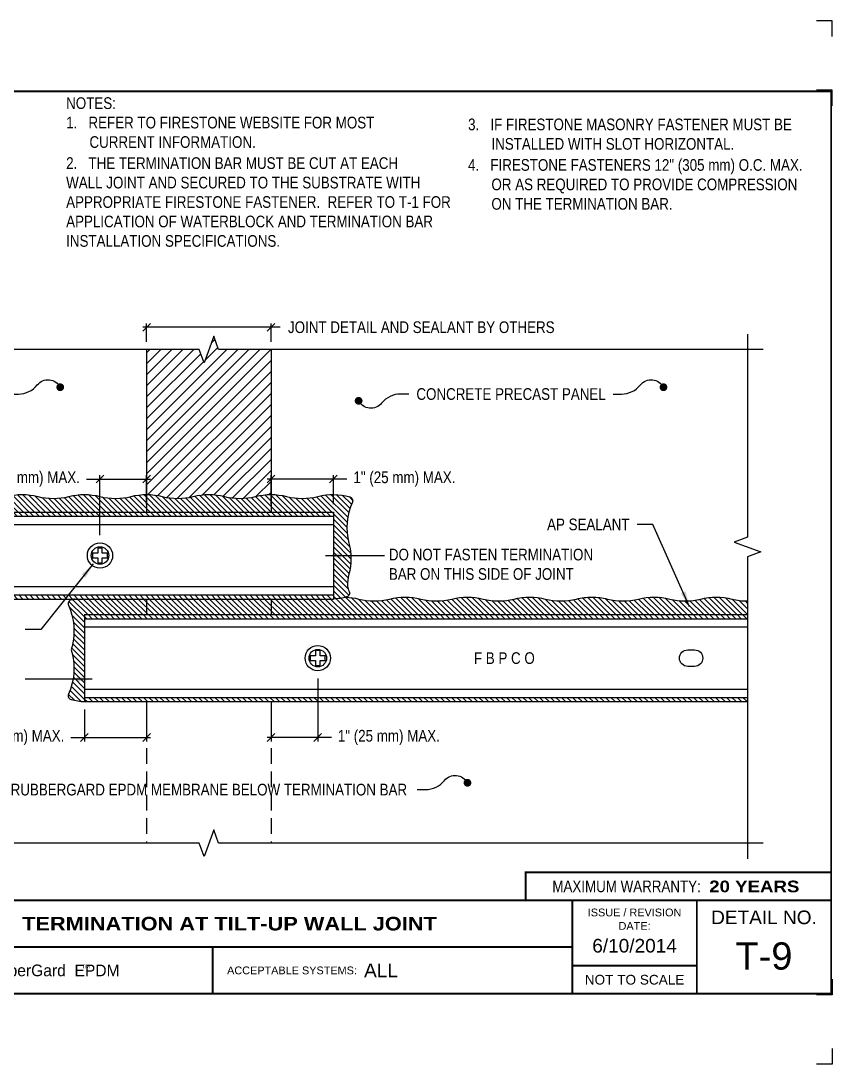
# Model space of a CAD drawing. Header units: inches. Extents: x 233.4 to 253.5, y -77.1 to -60.4.
# Drawn here: x 240.44 to 253.48, y -77.12 to -60.36 of the extents above; entities that cross this region are included whole.
import ezdxf
from ezdxf.enums import TextEntityAlignment as Align

# ---------------------------------------------------------------- set-up
doc = ezdxf.new("R2010")
doc.units = ezdxf.units.IN
doc.header["$MEASUREMENT"] = 0
doc.linetypes.add('HIDDEN', pattern=[0.375, 0.25, -0.125])
doc.layers.get('0').update_dxf_attribs({"linetype": 'CONTINUOUS'})
doc.layers.get('DEFPOINTS').update_dxf_attribs({"linetype": 'CONTINUOUS'})
for name, color, linetype in [('FSBP-ACCESSORY-FIRESTONE', 7, 'CONTINUOUS'), ('FSBP-ANNO-NOTE', 7, 'CONTINUOUS'), ('FSBP-SEALANTS', 1, 'CONTINUOUS'), ('FSBP-TTLB', 7, 'CONTINUOUS'), ('FSBP-TTLB-BORDER', 7, 'CONTINUOUS'), ('FSBP-TTLB-TEXT', 7, 'CONTINUOUS'), ('FSBP-WALL-CURB', 9, 'CONTINUOUS')]:
    doc.layers.add(name, color=color, linetype=linetype)
doc.styles.add('FSBP_ARIAL', font='arial.ttf')
doc.styles.add('FSBP_ARIAL_BOLD', font='')
doc.styles.add('FSBP_ARIAL_NAR', font='ARIALN.TTF')
doc.styles.add('FSBP_BANKGOTHIC', font='bgothm.ttf')
doc.styles.get('FSBP_ARIAL_BOLD').set_extended_font_data('Arial Black')
doc.dimstyles.new('FSBP-DIM', dxfattribs={"dimtxt": 0.1875, "dimasz": 0.125, "dimexe": 0.0625, "dimexo": 0.125, "dimgap": 0.125, "dimtad": 0, "dimdec": 0, "dimzin": 1, "dimdsep": 46, "dimlunit": 4, "dimtxsty": 'FSBP_ARIAL_NAR', "dimblk": 'OBLIQUE', "dimcen": 0.09375, "dimdle": 0.0625, "dimclrd": 256, "dimclre": 256, "dimclrt": 256, "dimadec": 0, "dimazin": 0, "dimtfac": 1, "dimtdec": 0, "dimtmove": 1, "dimatfit": 3, "dimfxl": 1, "dimtolj": 1, "dimtzin": 0, "dimlwd": -1, "dimlwe": -1, "dimarcsym": 0})
doc.dimstyles.new('FSBP-LEADER', dxfattribs={"dimtxt": 0.1875, "dimasz": 0.25, "dimexe": 0.0625, "dimexo": 0.125, "dimgap": 0.125, "dimtad": 0, "dimtih": 1, "dimtoh": 1, "dimdec": 4, "dimzin": 0, "dimdsep": 46, "dimlunit": 4, "dimtxsty": 'FSBP_ARIAL_NAR', "dimcen": 0.09375, "dimclrd": 256, "dimclre": 256, "dimclrt": 256, "dimadec": 0, "dimazin": 0, "dimtfac": 1, "dimtdec": 4, "dimtofl": 0, "dimtmove": 0, "dimatfit": 3, "dimfxl": 1, "dimtolj": 1, "dimtzin": 0, "dimlwd": -1, "dimlwe": -1, "dimarcsym": 0})
pattern_1 = [(135, (-5.684341886080801e-14, -35.47051604416727), (-0.04419417382415922, -0.04419417382415922), [])]

# ---------------------------------------------------------------- blocks, each defined once
blk = doc.blocks.new('TTLB-EPDM_1')
at = {"layer": 'DEFPOINTS', "linetype": 'Continuous', "ltscale": 1.75}
for points in [[(20.01562500000003, 13.88083333333333), (20.01562500000003, 14.13083333333333), (19.76562500000003, 14.13083333333333)], [(20.01562500000003, -2.380833333333342), (20.01562500000003, -2.630833333333342), (19.76562500000003, -2.630833333333342)]]:
    blk.add_lwpolyline(points, dxfattribs=at)
at = {"layer": 'DEFPOINTS', "color": 1}
for points in [[(20.015625, 12.765625), (20.015625, 13.015625), (19.765625, 13.015625)], [(20.015625, -1.265625), (20.015625, -1.515625), (19.765625, -1.515625)]]:
    blk.add_lwpolyline(points, dxfattribs=at)
at = {"layer": 'FSBP-TTLB', "const_width": 0.03125}
blk.add_lwpolyline([(15.09028770518938, 0), (20, 0), (20, 0.4512598240669945), (15.09028770518938, 0.4512598240669945)], close=True, dxfattribs=at)
for points in [[(0, 0), (0, -1.5), (20, -1.5), (20, 0), (0, 0)], [(15.84028770518938, 0), (15.84028770518938, -1.5)], [(17.84110496735593, 0), (17.84110496735593, -1.5)], [(20, 0), (20, -1.5)], [(4.825208527206769, -0.75), (15.84028770518938, -0.75)], [(15.84028770518938, -1.048740175933006), (17.84110496735593, -1.048740175933006)]]:
    blk.add_lwpolyline(points, dxfattribs=at)
at = {"layer": 'FSBP-TTLB-BORDER', "const_width": 0.03125}
blk.add_lwpolyline([(20, 0), (20, 13), (0, 13), (0, 0)], dxfattribs=at)
at = {"layer": 'FSBP-TTLB-TEXT', "const_width": 0.03125}
blk.add_lwpolyline([(10.06152282927678, -0.75), (10.06152282927678, -1.5)], dxfattribs=at)
at = {"layer": 'FSBP-TTLB-TEXT', "style": 'FSBP_ARIAL_NAR'}
blk.add_text('MAXIMUM WARRANTY:', height=0.1875, dxfattribs=at).set_placement((17.90516569312837, 0.2256299120335257), align=Align.MIDDLE_RIGHT)
at = {"layer": 'FSBP-TTLB-TEXT'}
for s, height, style, p in [('ISSUE / REVISION', 0.125, 'FSBP_ARIAL', (16.84069633627263, -0.1938496373466023)), ('DETAIL NO.', 0.21875, 'FSBP_ARIAL', (18.92055248367797, -0.2724398367368792)), ('DATE:', 0.125, 'FSBP_ARIAL', (16.84069633627263, -0.409973105348854)), ('RubberGard  EPDM', 0.1875, 'FSBP_BANKGOTHIC', (7.443365678241776, -1.125)), ('TM', 0.0625, 'FSBP_BANKGOTHIC', (8.023397742165457, -1.062518816683806)), ('NOT TO SCALE', 0.15625, 'FSBP_ARIAL', (16.84069633627263, -1.274370087966503))]:
    blk.add_text(s, height=height, dxfattribs=dict(at, style=style)).set_placement(p, align=Align.MIDDLE_CENTER)
at = {"layer": 'FSBP-TTLB-TEXT', "style": 'FSBP_ARIAL'}
blk.add_text('ACCEPTABLE SYSTEMS:', height=0.125, dxfattribs=at).set_placement((10.29281281591562, -1.125), align=Align.MIDDLE_LEFT)
at = {"layer": 'FSBP-TTLB-TEXT'}
for tag, height, style, p in [('MAXIMUM_WARRANTY', 0.1875, 'FSBP_ARIAL_BOLD', (18.03987100774941, 0.2240244307510579)), ('ACCPT_SYSTEMS', 0.21875, 'FSBP_ARIAL', (12.49438170418193, -1.125))]:
    blk.add_attdef(tag, text='', height=height, dxfattribs=dict(at, style=style)).set_placement(p, align=Align.MIDDLE_LEFT)
for tag, height, style, p in [('DETAIL_DESCP_LINE_1', 0.21875, 'FSBP_ARIAL_BOLD', (10.33118450231211, -0.3736318192489421)), ('ISSUE_REV_DATE', 0.21875, 'FSBP_ARIAL', (16.84069633627263, -0.7282559425942452)), ('DETAIL_NUMBER', 0.4375, 'FSBP_ARIAL', (18.91941590748775, -0.8931630692489421))]:
    blk.add_attdef(tag, text='', height=height, dxfattribs=dict(at, style=style)).set_placement(p, align=Align.MIDDLE_CENTER)
blk = doc.blocks.new('_OBLIQUE')
at = {"color": 0, "linetype": 'ByBlock'}
blk.add_line((-0.5, -0.5), (0.5, 0.5), dxfattribs=at)
blk = doc.blocks.new('*D5')
at = {"layer": 'DEFPOINTS', "color": 0, "transparency": 16777216}
for p in [(244.4627011304547, -67.719205958751), (244.4627011304547, -68.24973133437341), (245.4627011304547, -68.24973133437341)]:
    blk.add_point(p, dxfattribs=at)
at = {"layer": 'FSBP-ANNO-NOTE', "transparency": 16777216}
for p, q in [((244.4627011304547, -68.12473133437341), (244.4627011304547, -67.656705958751)), ((245.4627011304547, -68.12473133437341), (245.4627011304547, -67.656705958751)), ((245.5252011304547, -67.719205958751), (244.4002011304547, -67.719205958751)), ((245.6809103481098, -67.719205958751), (245.4627011304547, -67.719205958751))]:
    blk.add_line(p, q, dxfattribs=at)
at = {"layer": 'FSBP-ANNO-NOTE', "transparency": 16777216, "xscale": 0.125, "yscale": 0.125, "zscale": 0.125, "rotation": 180}
blk.add_blockref('_OBLIQUE', (244.4627011304547, -67.719205958751), dxfattribs=at)
at = {"layer": 'FSBP-ANNO-NOTE', "transparency": 16777216, "xscale": 0.125, "yscale": 0.125, "zscale": 0.125}
blk.add_blockref('_OBLIQUE', (245.4627011304547, -67.719205958751), dxfattribs=at)
at = {"layer": 'FSBP-ANNO-NOTE', "transparency": 16777216, "insert": (246.6050875309202, -67.719205958751), "char_height": 0.1875, "attachment_point": 5, "style": 'FSBP_ARIAL_NAR'}
blk.add_mtext('\\A1;1" (25 mm) MAX.', dxfattribs=at)
blk = doc.blocks.new('*D2')
at = {"layer": 'DEFPOINTS', "color": 0, "transparency": 16777216}
for p in [(242.4627011304547, -65.28119474001447), (242.4627011304547, -65.64020742782567), (244.4627011304547, -65.64020742782567)]:
    blk.add_point(p, dxfattribs=at)
at = {"layer": 'FSBP-ANNO-NOTE', "transparency": 16777216}
for p, q in [((244.5252011304547, -65.28119474001447), (242.4002011304547, -65.28119474001447)), ((242.4627011304547, -65.51520742782567), (242.4627011304547, -65.21869474001447)), ((244.4627011304547, -65.51520742782567), (244.4627011304547, -65.21869474001447)), ((244.608914119673, -65.28119474001447), (244.4627011304547, -65.28119474001447))]:
    blk.add_line(p, q, dxfattribs=at)
at = {"layer": 'FSBP-ANNO-NOTE', "transparency": 16777216, "xscale": 0.125, "yscale": 0.125, "zscale": 0.125, "rotation": 180}
blk.add_blockref('_OBLIQUE', (242.4627011304547, -65.28119474001447), dxfattribs=at)
at = {"layer": 'FSBP-ANNO-NOTE', "transparency": 16777216, "xscale": 0.125, "yscale": 0.125, "zscale": 0.125}
blk.add_blockref('_OBLIQUE', (244.4627011304547, -65.28119474001447), dxfattribs=at)
at = {"layer": 'FSBP-ANNO-NOTE', "transparency": 16777216, "insert": (244.733914119673, -65.28119474001447), "char_height": 0.1875, "attachment_point": 4, "style": 'FSBP_ARIAL_NAR'}
blk.add_mtext('\\A1;JOINT DETAIL AND SEALANT BY OTHERS', dxfattribs=at)
blk = doc.blocks.new('*D6')
at = {"layer": 'DEFPOINTS', "color": 0, "transparency": 16777216}
for p in [(241.4627011304547, -71.2952264632083), (242.4627011304547, -71.2952264632083), (242.4627011304547, -71.87248192363269)]:
    blk.add_point(p, dxfattribs=at)
at = {"layer": 'FSBP-ANNO-NOTE', "transparency": 16777216}
for p, q in [((241.4627011304547, -71.4202264632083), (241.4627011304547, -71.93498192363269)), ((242.4627011304547, -71.4202264632083), (242.4627011304547, -71.93498192363269)), ((241.2444919127996, -71.87248192363269), (241.4627011304547, -71.87248192363269)), ((241.4002011304547, -71.87248192363269), (242.5252011304547, -71.87248192363269))]:
    blk.add_line(p, q, dxfattribs=at)
at = {"layer": 'FSBP-ANNO-NOTE', "transparency": 16777216, "xscale": 0.125, "yscale": 0.125, "zscale": 0.125, "rotation": 180}
blk.add_blockref('_OBLIQUE', (241.4627011304547, -71.87248192363269), dxfattribs=at)
at = {"layer": 'FSBP-ANNO-NOTE', "transparency": 16777216, "xscale": 0.125, "yscale": 0.125, "zscale": 0.125}
blk.add_blockref('_OBLIQUE', (242.4627011304547, -71.87248192363269), dxfattribs=at)
at = {"layer": 'FSBP-ANNO-NOTE', "transparency": 16777216, "insert": (240.3203147299892, -71.87248192363269), "char_height": 0.1875, "attachment_point": 5, "style": 'FSBP_ARIAL_NAR'}
blk.add_mtext('\\A1;1" (25 mm) MAX.', dxfattribs=at)
blk = doc.blocks.new('*D7')
at = {"layer": 'DEFPOINTS', "color": 0, "transparency": 16777216}
for p in [(245.2127011304547, -70.7994776809996), (244.4627011304547, -71.2952264632083), (244.4627011304547, -71.87248192363269)]:
    blk.add_point(p, dxfattribs=at)
at = {"layer": 'FSBP-ANNO-NOTE', "transparency": 16777216}
for p, q in [((245.2127011304547, -70.9244776809996), (245.2127011304547, -71.93498192363269)), ((244.4627011304547, -71.4202264632083), (244.4627011304547, -71.93498192363269)), ((245.2752011304547, -71.87248192363269), (244.4002011304547, -71.87248192363269)), ((245.4309103481098, -71.87248192363269), (245.2127011304547, -71.87248192363269))]:
    blk.add_line(p, q, dxfattribs=at)
at = {"layer": 'FSBP-ANNO-NOTE', "transparency": 16777216, "xscale": 0.125, "yscale": 0.125, "zscale": 0.125, "rotation": 180}
blk.add_blockref('_OBLIQUE', (244.4627011304547, -71.87248192363269), dxfattribs=at)
at = {"layer": 'FSBP-ANNO-NOTE', "transparency": 16777216, "xscale": 0.125, "yscale": 0.125, "zscale": 0.125}
blk.add_blockref('_OBLIQUE', (245.2127011304547, -71.87248192363269), dxfattribs=at)
at = {"layer": 'FSBP-ANNO-NOTE', "transparency": 16777216, "insert": (246.3550875309202, -71.87248192363269), "char_height": 0.1875, "attachment_point": 5, "style": 'FSBP_ARIAL_NAR'}
blk.add_mtext('\\A1;1" (25 mm) MAX.', dxfattribs=at)
blk = doc.blocks.new('*D4')
at = {"layer": 'DEFPOINTS', "color": 0, "transparency": 16777216}
for p in [(242.4627011304547, -67.719205958751), (242.4627011304547, -68.24973133437341), (241.7127011304547, -68.7454801165821)]:
    blk.add_point(p, dxfattribs=at)
at = {"layer": 'FSBP-ANNO-NOTE', "transparency": 16777216}
for p, q in [((241.7127011304547, -68.6204801165821), (241.7127011304547, -67.656705958751)), ((242.4627011304547, -68.12473133437341), (242.4627011304547, -67.656705958751)), ((241.4944919127996, -67.719205958751), (241.7127011304547, -67.719205958751)), ((241.6502011304547, -67.719205958751), (242.5252011304547, -67.719205958751))]:
    blk.add_line(p, q, dxfattribs=at)
at = {"layer": 'FSBP-ANNO-NOTE', "transparency": 16777216, "xscale": 0.125, "yscale": 0.125, "zscale": 0.125, "rotation": 180}
blk.add_blockref('_OBLIQUE', (241.7127011304547, -67.719205958751), dxfattribs=at)
at = {"layer": 'FSBP-ANNO-NOTE', "transparency": 16777216, "xscale": 0.125, "yscale": 0.125, "zscale": 0.125}
blk.add_blockref('_OBLIQUE', (242.4627011304547, -67.719205958751), dxfattribs=at)
at = {"layer": 'FSBP-ANNO-NOTE', "transparency": 16777216, "insert": (240.5703147299892, -67.719205958751), "char_height": 0.1875, "attachment_point": 5, "style": 'FSBP_ARIAL_NAR'}
blk.add_mtext('\\A1;1" (25 mm) MAX.', dxfattribs=at)

msp = doc.modelspace()

# ---------------------------------------------------------------- hatches: boundary and pattern name
at = {"layer": 'FSBP-ACCESSORY-FIRESTONE'}
h = msp.add_hatch(dxfattribs=at)
h.set_pattern_fill('ANSI31', color=256, scale=0.5, angle=90, style=0)
h.set_pattern_definition(pattern_1)
h.paths.add_polyline_path([(234.8074393106885, -68.24973133437341), (234.8074393106885, -68.31602259510967), (245.4627011304547, -68.31602259510964), (245.4627011304547, -68.24973133437341)])
h.paths.add_polyline_path([(245.4627011304547, -69.64747889879085), (245.4627011304547, -69.5811876380546), (234.8074393106884, -69.5811876380546), (234.8074393106884, -69.64747889879085)])
h = msp.add_hatch(dxfattribs=at)
h.set_pattern_fill('ANSI31', color=256, scale=0.5, angle=90, style=0)
h.set_pattern_definition(pattern_1)
h.paths.add_polyline_path([(252.1179629502209, -69.96377015952712), (252.117962950221, -69.89747889879085), (241.4627011304547, -69.89747889879085), (241.4627011304547, -69.96377015952712)])
h.paths.add_polyline_path([(252.1179629502209, -71.29522646320831), (252.1179629502209, -71.22893520247206), (241.4627011304547, -71.22893520247204), (241.4627011304547, -71.2952264632083)])
at = {"layer": 'FSBP-SEALANTS'}
h = msp.add_hatch(dxfattribs=at)
h.set_pattern_fill('ANSI31', color=1, style=0)
h.set_pattern_definition([(45, (-5.684341886080801e-14, -52.53499999999993), (-0.08838834764831843, 0.08838834764831845), [])])
h.paths.add_polyline_path([(244.4627011304547, -65.64020742782571), (243.6189511304547, -65.64020742782573), (243.5408261304547, -65.42556075443068), (243.3845761304547, -65.85485410122052), (243.3064511304547, -65.64020742782573), (242.4627011304547, -65.64020742782571), (242.4627011304547, -67.96848133437332, -0.06225774829841191), (242.7127011304545, -67.9997313343733, 0.1249999999998636), (243.2127011304545, -67.9997313343733, -0.1249999999998634), (243.7127011304546, -67.9997313343733, 0.1249999999998636), (244.2127011304546, -67.9997313343733, -0.06225774829849608), (244.4627011304547, -67.96848133437332)])
h = msp.add_hatch(dxfattribs=at)
h.set_pattern_fill('ANSI31', color=256, scale=0.5, angle=90, style=0)
h.set_pattern_definition([(135, (-5.684341886080801e-14, -52.53499999999993), (-0.04419417382415922, -0.04419417382415922), [])])
h.paths.add_polyline_path([(242.4627011304547, -68.24973133437342), (242.4627011304547, -67.96848133437332, 0.06225774829855234), (242.2127011304544, -67.9997313343733, -0.1249999999998636), (241.7127011304544, -67.9997313343733, 0.1249999999998634), (241.2127011304543, -67.9997313343733, -0.1249999999998636), (240.7127011304543, -67.9997313343733, 0.1249999999998634), (240.2127011304543, -67.9997313343733, -0.1249999999998636), (239.7127011304543, -67.9997313343733, 0.1249999999998634), (239.2127011304541, -67.9997313343733, -0.1249999999998636), (238.7127011304541, -67.9997313343733, 0.1249999999998634), (238.212701130454, -67.9997313343733, -0.1008864420075305), (237.8074393106887, -68.01904349078615, 0.1249999999998634), (237.3074393106886, -68.01904349078615, -0.1249999999998636), (236.8074393106886, -68.01904349078615, 0.1249999999998634), (236.3074393106885, -68.01904349078615, -0.1008864420075305), (235.9021774909232, -68.038355647199, 0.1249999999998634), (235.4021774909231, -68.038355647199, -0.1249999999998563), (234.9021774909231, -68.038355647199, 0.02381325368767397), (234.8074393106885, -68.01904349078616), (234.8074393106884, -68.24973133437341)])
h.paths.add_polyline_path([(244.4627011304547, -68.24973133437341), (244.4627011304547, -67.96848133437332, 0.06225774829849602), (244.2127011304546, -67.9997313343733, -0.1249999999998636), (243.7127011304546, -67.9997313343733, 0.1249999999998634), (243.2127011304545, -67.9997313343733, -0.1249999999998636), (242.7127011304545, -67.9997313343733, 0.06225774829841187), (242.4627011304547, -67.96848133437332), (242.4627011304547, -68.24973133437341)])
h.paths.add_polyline_path([(245.4627011304547, -68.24973133437341), (245.4627011304547, -69.64747889879085, 0.05349885039872154), (245.6767669975334, -69.6136729210734, 0.459663401090262), (245.7176518043337, -69.52806414116287, -0.07998956664352946), (245.6887668544655, -69.43918668261365, -0.07609585334857273), (245.7127011304547, -69.24973133437337, 0.1249999999998377), (245.7127011304547, -68.74973133437341, -0.1677686449348191), (245.7681419786032, -68.08915188755577, 0.45966340109005), (245.727257171803, -68.00354310764531, 0.1287635087226174), (245.2127011304547, -67.9997313343733, -0.1249999999998636), (244.7127011304547, -67.9997313343733, 0.06225774829846793), (244.4627011304547, -67.96848133437332), (244.4627011304547, -68.24973133437341)])
h.paths.add_polyline_path([(252.1179629502209, -69.89747889879085), (252.1179629502209, -69.67872889879071, -0.06225774829844707), (251.867962950221, -69.64747889879075, 0.1249999999998488), (251.367962950221, -69.64747889879075, -0.06225774829848964), (251.1179629502209, -69.67872889879072, -0.06225774829848262), (250.8679629502209, -69.64747889879075, 0.1249999999998634), (250.3679629502208, -69.64747889879077, -0.1249999999998636), (249.8679629502208, -69.64747889879077, 0.06225774829847543), (249.6179629502208, -69.6162288987908, 0.06225774829847543), (249.3679629502208, -69.64747889879077, -0.1249999999998636), (248.8679629502208, -69.64747889879077, 0.1249999999998634), (248.3679629502207, -69.64747889879077, -0.1249999999998636), (247.8679629502207, -69.64747889879077, 0.1249999999998634), (247.3679629502206, -69.64747889879077, -0.1249999999998636), (246.8679629502206, -69.64747889879077, 0.1249999999998634), (246.3679629502206, -69.64747889879077, -0.1249999999998783), (245.8679629502205, -69.64747889879075, 0.05108609550821845), (245.6631870723128, -69.61723627652809, -0.0500336437047352), (245.4627011304549, -69.64747889879085), (244.4627011304548, -69.64747889879085), (244.4627011304548, -69.89747889879085)])
h.paths.add_polyline_path([(242.4627011304548, -69.64747889879085), (242.4627011304548, -69.89747889879085), (244.4627011304549, -69.89747889879085), (244.4627011304549, -69.64747889879085)])
h.paths.add_polyline_path([(241.2077504565758, -69.74758150000585, -0.4596634010898805), (241.248635263376, -69.66197272009538, -0.01548389089751867), (241.3098305125694, -69.64747889879085), (242.4627011304548, -69.64747889879085), (242.4627011304548, -69.89747889879085), (241.4627011304547, -69.89747889879084), (241.4627011304547, -71.2952264632083, -0.05349885039872099), (241.248635263376, -71.26142048549089, -0.4596634010901624), (241.2077504565758, -71.17581170558039, 0.1818860352544593), (241.248022292211, -70.46169660279311, 0.1818860352544555)])

# ---------------------------------------------------------------- linework, layer by layer
at = {"layer": 'FSBP-ACCESSORY-FIRESTONE'}
for p, q in [((234.8074393106885, -68.24973133437341), (245.4627011304547, -68.24973133437341)), ((234.8074393106885, -68.31602259510966), (245.4627011304547, -68.31602259510966)), ((245.4627011304547, -68.24973133437341), (245.4627011304547, -69.64747889879085)), ((234.8074393106884, -68.44860511658216), (245.4627011304547, -68.44860511658216)), ((234.8074393106885, -69.44860511658216), (245.4627011304547, -69.44860511658216)), ((234.8074393106885, -69.5811876380546), (245.4627011304547, -69.5811876380546)), ((234.8074393106885, -69.64747889879085), (245.4627011304547, -69.64747889879085)), ((241.4627011304547, -69.89747889879085), (252.1179629502209, -69.89747889879085)), ((241.4627011304547, -69.89747889879085), (241.4627011304547, -71.2952264632083)), ((241.4627011304547, -69.9637701595271), (252.1179629502209, -69.9637701595271)), ((241.4627011304547, -70.0963526809996), (252.1179629502209, -70.0963526809996)), ((241.4627011304547, -71.0963526809996), (252.1179629502209, -71.0963526809996)), ((241.4627011304547, -71.22893520247204), (252.1179629502209, -71.22893520247204)), ((241.4627011304547, -71.2952264632083), (252.1179629502209, -71.2952264632083))]:
    msp.add_line(p, q, dxfattribs=at)
for points in [[(241.676622706624, -69.06828530430677), (241.7487914901822, -69.06828170549876), (241.7487873216381, -68.98468770895734), (241.8323813181794, -68.98468354041297), (241.832377719371, -68.91251475685449), (241.7487837228296, -68.91251892539852), (241.7487795542857, -68.82892492885738), (241.676610770727, -68.82892852766555), (241.6766149392711, -68.91252252420698), (241.5930209427295, -68.912526692751), (241.5930245415378, -68.9846954763096), (241.6766185380796, -68.98469130776546)], [(245.2487914901822, -70.71602926991626), (245.2487873216381, -70.63243527337484), (245.3323813181794, -70.63243110483047), (245.332377719371, -70.56026232127199), (245.2487837228296, -70.56026648981636), (245.2487795542857, -70.47667249327488), (245.176610770727, -70.47667609208305), (245.1766149392711, -70.56027008862448), (245.0930209427295, -70.5602742571685), (245.0930245415378, -70.6324430407271), (245.1766185380795, -70.63243887218296), (245.1766227066238, -70.71603286872427)]]:
    msp.add_lwpolyline(points, close=True, dxfattribs=at)
msp.add_lwpolyline([(251.2673886304547, -70.7291651809996), (251.2595761304547, -70.7291651809996), (251.1580136304547, -70.7291651809996, -0.9999999999999999), (251.1580136304547, -70.4635401809996), (251.2673886304547, -70.4635401809996, -0.9999999999999999)], format="xyb", close=True, dxfattribs=at)
for centre, radius in [((241.7127011304547, -68.9486051165821), 0.203125), ((241.7127011304547, -68.9486051165821), 0.140625), ((245.2127011304547, -70.5963526809996), 0.203125), ((245.2127011304547, -70.5963526809996), 0.140625)]:
    msp.add_circle(centre, radius, dxfattribs=at)
at = {"layer": 'FSBP-ANNO-NOTE'}
for points in [[(240.2677910650105, -66.35352658856128), (240.4009297255907, -66.35352658856128, 0.2276362003526247), (240.7043476842941, -66.20783951856971, -0.5422727966491105), (241.074332482904, -66.24439900826793, -1.645266635431234)], [(249.961720598003, -66.35352658856128), (250.0948592585833, -66.35352658856128, 0.2276362003526247), (250.3982772172866, -66.20783951856971, -0.5422727966491105), (250.7682620158966, -66.24439900826793, -1.645266635431234)], [(246.6759007593369, -66.35352658856128), (246.5427620987566, -66.35352658856128, 0.2276362003526247), (246.2393441400533, -66.49921365855285, -0.5422727966491105), (245.8693593414434, -66.46265416885463, -1.645266635431234)], [(246.8119173931159, -72.7091369058845), (246.9450560536962, -72.7091369058845, 0.2276362003526247), (247.2484740123995, -72.56344983589294, -0.5422727966491105), (247.6184588110095, -72.60000932559116, -1.645266635431234)]]:
    msp.add_lwpolyline(points, format="xyb", dxfattribs=at)
at = {"layer": 'FSBP-ANNO-NOTE', "const_width": 0.0625}
for points in [[(241.105582482904, -66.24439900826793, -1), (241.043082482904, -66.24439900826793, -1)], [(250.7995120158966, -66.24439900826793, -1), (250.7370120158966, -66.24439900826793, -1)], [(245.8381093414434, -66.46265416885463, -1), (245.9006093414434, -66.46265416885463, -1)], [(247.6497088110095, -72.60000932559116, -1), (247.5872088110095, -72.60000932559116, -1)]]:
    msp.add_lwpolyline(points, format="xyb", close=True, dxfattribs=at)
at = {"layer": 'FSBP-SEALANTS'}
for points in [[(240.2127011304543, -67.9997313343733, -0.1249999999998634), (240.7127011304543, -67.9997313343733, 0.1249999999998636), (241.2127011304543, -67.9997313343733, -0.1249999999998634), (241.7127011304544, -67.9997313343733, 0.1249999999998636), (242.2127011304544, -67.9997313343733, -0.1249999999998634), (242.7127011304545, -67.9997313343733, 0.1249999999998636), (243.2127011304545, -67.9997313343733, -0.1249999999998634), (243.7127011304546, -67.9997313343733, 0.1249999999998636), (244.2127011304546, -67.9997313343733, -0.1249999999998631), (244.7127011304547, -67.9997313343733, 0.1249999999998636), (245.2127011304547, -67.9997313343733, -0.1287635087226394), (245.727257171803, -68.00354310764534, -0.4596634010899717), (245.7681419786032, -68.08915188755584, 0.1677686449347995), (245.7127011304547, -68.74973133437341, -0.1249999999998634), (245.7127011304547, -69.24973133437346, 0.0760958533485429), (245.6887668544655, -69.43918668261368, 0.07998956664357224), (245.7176518043337, -69.52806414116294, -0.4596634010899717), (245.6767669975334, -69.61367292107342, -0.05349885039872099), (245.4627011304547, -69.64747889879085)], [(241.3098305125694, -69.64747889879085, 0.01548389089751105), (241.248635263376, -69.66197272009536, 0.4596634010899717), (241.2077504565758, -69.74758150000584, -0.1677686449347995), (241.2631913047243, -70.40816094682343, 0.01351106471452219), (241.2511246846853, -70.4616966028026, 0.01351106471572728), (241.2631913047243, -70.51523225876282, -0.1677686449347995), (241.2077504565758, -71.17581170558041, 0.4596634010899717), (241.248635263376, -71.26142048549089, 0.05349885039872099), (241.4627011304547, -71.2952264632083)], [(245.6631870723045, -69.61723627652772, -0.05108609551028311), (245.8679629502206, -69.64747889879077, 0.1249999999998636), (246.3679629502206, -69.64747889879077, -0.1249999999998634), (246.8679629502206, -69.64747889879077, 0.1249999999998636), (247.3679629502206, -69.64747889879077, -0.1249999999998634), (247.8679629502207, -69.64747889879077, 0.1249999999998636), (248.3679629502207, -69.64747889879077, -0.1249999999998634), (248.8679629502208, -69.64747889879077, 0.1249999999998636), (249.3679629502208, -69.64747889879077, -0.06225774829847543), (249.6179629502208, -69.6162288987908, -0.06225774829847543), (249.8679629502208, -69.64747889879077, 0.1249999999998636), (250.3679629502208, -69.64747889879077, -0.1249999999998634), (250.8679629502209, -69.64747889879077, 0.06225774829848219), (251.1179629502209, -69.67872889879072, 0.06225774829848219), (251.3679629502209, -69.64747889879077, -0.1249999999998634), (251.8679629502211, -69.64747889879077, 0.06225774829844707), (252.1179629502209, -69.67872889879072, 0.06225774829844707)]]:
    msp.add_lwpolyline(points, format="xyb", dxfattribs=at)
at = {"layer": 'FSBP-WALL-CURB'}
for p, q in [((242.4627011304547, -65.64020742782567), (242.4627011304547, -68.24973133437341)), ((244.4627011304547, -65.64020742782567), (244.4627011304547, -68.24973133437341))]:
    msp.add_line(p, q, dxfattribs=at)
at = {"layer": 'FSBP-WALL-CURB', "linetype": 'HIDDEN'}
for p, q in [((242.4627011304548, -69.64747889879085), (242.4627011304548, -69.89747889879085)), ((244.4627011304548, -69.64747889879085), (244.4627011304548, -69.89747889879085)), ((242.4627011304547, -71.2952264632083), (242.4627011304547, -73.57095307405315)), ((244.4627011304547, -71.2952264632083), (244.4627011304547, -73.57095307405315))]:
    msp.add_line(p, q, dxfattribs=at)
at = {"layer": 'FSBP-WALL-CURB'}
for points in [[(252.3679629502208, -65.64020742782566), (243.6189511304547, -65.64020742782573), (243.5408261304547, -65.42556075443072), (243.3845761304547, -65.85485410122051), (243.3064511304547, -65.64020742782573), (234.5574393106886, -65.64020742782566)], [(252.1179629502208, -65.39020742782567), (252.1179629502209, -68.6552278011551), (251.9033162768259, -68.7333528011551), (252.3326096236157, -68.8896028011551), (252.1179629502209, -68.9677278011551), (252.1179629502208, -73.82095307405315)], [(252.3679629502208, -73.57095307405314), (243.6189511304547, -73.57095307405321), (243.5408261304547, -73.3563064006582), (243.3845761304547, -73.78559974744799), (243.3064511304547, -73.57095307405321), (234.5574393106886, -73.57095307405314)]]:
    msp.add_lwpolyline(points, dxfattribs=at)

# ---------------------------------------------------------------- block references
msp.add_blockref('TTLB-EPDM_1', (233.4627011304547, -74.48903783689742)).add_auto_attribs({'DETAIL_DESCP_LINE_1': 'TERMINATION AT TILT-UP WALL JOINT', 'ACCPT_SYSTEMS': 'ALL', 'ISSUE_REV_DATE': '6/10/2014', 'DETAIL_NUMBER': 'T-9', 'MAXIMUM_WARRANTY': '20 YEARS'})

# ---------------------------------------------------------------- texts
at = {"layer": 'FSBP-ANNO-NOTE', "style": 'FSBP_ARIAL_NAR'}
for s, p in [('CONCRETE PRECAST PANEL', (248.31881067867, -66.35352658856128)), ('F B P C O', (248.2107480054547, -70.59635268099963)), ('RUBBERGARD EPDM MEMBRANE BELOW TERMINATION BAR', (243.4627011304547, -72.7091369058845))]:
    msp.add_text(s, height=0.1875, dxfattribs=at).set_placement(p, align=Align.MIDDLE_CENTER)
msp.add_text('AP SEALANT', height=0.1875, dxfattribs=at).set_placement((250.222091649198, -68.44860511658213), align=Align.MIDDLE_RIGHT)
at = {"layer": 'FSBP-ANNO-NOTE', "char_height": 0.1875, "attachment_point": 1, "style": 'FSBP_ARIAL_NAR'}
for s, width, heights, insert in [('\\A1;NOTES:\\P\\pi-0.375,l0.375;1.   REFER TO FIRESTONE WEBSITE FOR MOST \\P\\pi0;CURRENT INFORMATION.\\P\\pl0,t0.375;{\\H0.083333x;\\P\\pi-0.375,l0.375,tz;}2.   THE TERMINATION BAR MUST BE CUT AT EACH \\P\\pi0;WALL JOINT AND SECURED TO THE SUBSTRATE WITH APPROPRIATE FIRESTONE FASTENER.  REFER TO T-1 FOR APPLICATION OF WATERBLOCK AND TERMINATION BAR INSTALLATION SPECIFICATIONS.', 6.321512133610668, [2.666335986943601], (241.169230293177, -61.58616197613257)), ('\\A1;\\pi-0.375,l0.375;3.   IF FIRESTONE MASONRY FASTENER MUST BE INSTALLED WITH SLOT HORIZONTAL.\\P{\\H0.083333x;\\P}4.   FIRESTONE FASTENERS 12" (305 mm) O.C. MAX. OR AS REQUIRED TO PROVIDE COMPRESSION ON THE TERMINATION BAR.', 5.639281321840826, [2.666335986943601], (247.6280965262522, -61.92819180166043)), ('DO NOT FASTEN TERMINATION BAR ON THIS SIDE OF JOINT', 3.746156148685259, [0.5988379907139496], (246.3551534375292, -68.83878155991442))]:
    msp.add_mtext_dynamic_manual_height_columns(s, width=width, gutter_width=5, heights=heights, dxfattribs=dict(at, insert=insert))

# ---------------------------------------------------------------- dimensions: what is measured, and where the dimension line sits
at = {"layer": 'FSBP-ANNO-NOTE'}
for base, p1, p2, text, picture, middle, dimtype in [((242.4627011304547, -65.28119474001447), (244.4627011304547, -65.64020742782567), (242.4627011304547, -65.64020742782567), 'JOINT DETAIL AND SEALANT BY OTHERS', '*D2', (246.8677178372719, -65.10968205220327), 128), ((244.4627011304547, -67.719205958751), (245.4627011304547, -68.24973133437341), (244.4627011304547, -68.24973133437341), '1" (25 mm) MAX.', '*D5', (246.6050875309202, -67.719205958751), 160), ((244.4627011304547, -71.87248192363269), (245.2127011304547, -70.7994776809996), (244.4627011304547, -71.2952264632083), '1" (25 mm) MAX.', '*D7', (246.3550875309202, -71.87248192363269), 160)]:
    dim = msp.add_linear_dim(base=base, p1=p1, p2=p2, angle=180, text=text, dimstyle='FSBP-DIM', dxfattribs=at)
    dim.commit()
    dim.dimension.update_dxf_attribs({"geometry": picture, "text_midpoint": middle, "dimtype": dimtype})
for base, p1, p2, picture, middle in [((242.4627011304547, -67.719205958751), (241.7127011304547, -68.7454801165821), (242.4627011304547, -68.24973133437341), '*D4', (240.5703147299892, -67.719205958751)), ((242.4627011304547, -71.87248192363269), (241.4627011304547, -71.2952264632083), (242.4627011304547, -71.2952264632083), '*D6', (240.3203147299892, -71.87248192363269))]:
    dim = msp.add_linear_dim(base=base, p1=p1, p2=p2, text='1" (25 mm) MAX.', dimstyle='FSBP-DIM', dxfattribs=at)
    dim.commit()
    dim.dimension.update_dxf_attribs({"geometry": picture, "text_midpoint": middle, "dimtype": 160})

# ---------------------------------------------------------------- leaders
for points in [[(251.1883267314156, -69.77000253666904), (250.597091649198, -68.44860511658213), (250.347091649198, -68.44860511658213)], [(245.3370348374818, -68.94860511658213), (246.286636516051, -68.94860511658213)], [(241.6053000515134, -69.08279164298187), (240.7630994518855, -70.1350340795557), (240.5130994518855, -70.1350340795557)], [(241.5883674234277, -70.9358153295557), (240.5130994518855, -70.9358153295557)]]:
    msp.add_leader(points, dimstyle='FSBP-LEADER', dxfattribs=at)

doc.saveas('drawing.dxf')
